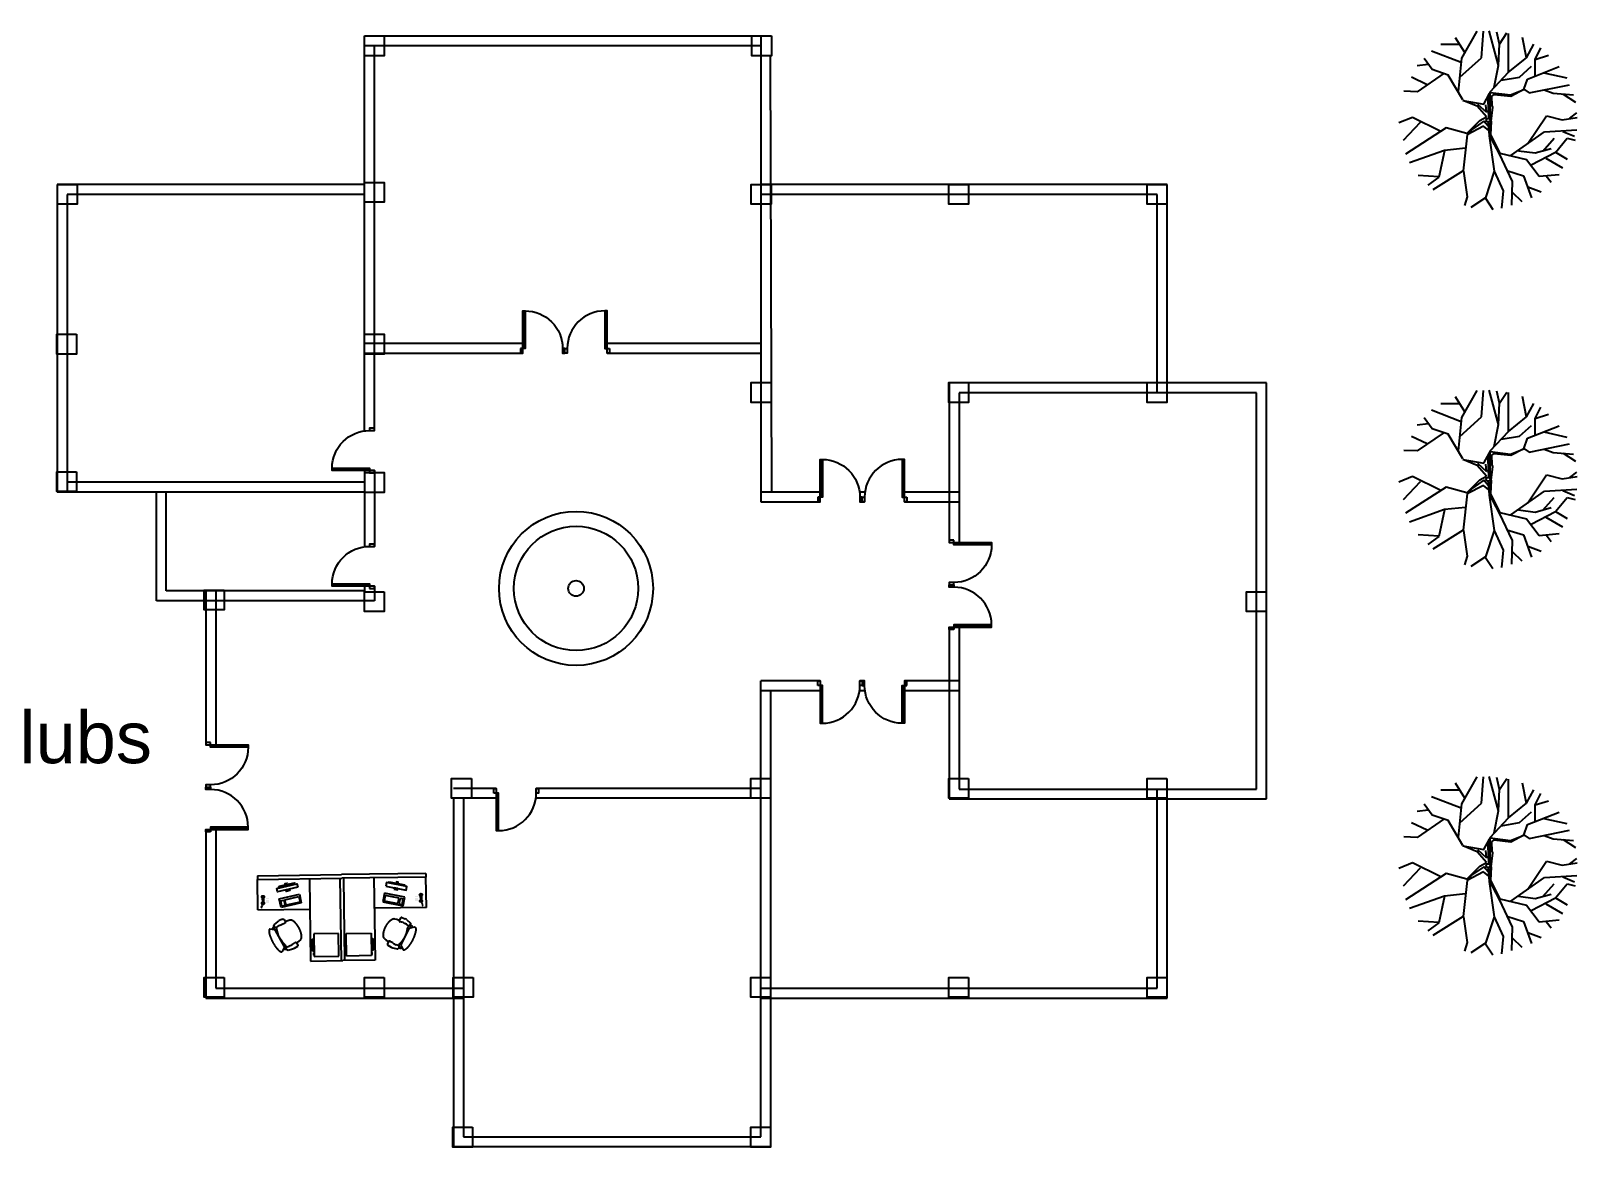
# Model space of a CAD drawing. Header units: millimetres. Extents: x -17017 to 2697, y 1903 to 18260.
# Drawn here: x -16997.77 to -16991.53, y 18231.57 to 18236.07 of the extents above; entities that cross this region are included whole.
import ezdxf

# ---------------------------------------------------------------- set-up
doc = ezdxf.new("R2010")
doc.units = ezdxf.units.MM
doc.linetypes.add('0', pattern=[0])
doc.linetypes.add('DASHED2', pattern=[0.375, 0.25, -0.125])
for name, color, linetype in [('1', 7, 'Continuous'), ('A-Door', 150, 'Continuous'), ('A-Glaz', 92, 'Continuous'), ('BONGDO', 8, 'Continuous'), ('CAY', 94, 'Continuous'), ('NT', 1, 'Continuous')]:
    doc.layers.add(name, color=color, linetype=linetype)
doc.styles.get("Standard").update_dxf_attribs({"font": 'arial.ttf'})

# ---------------------------------------------------------------- blocks, each defined once
blk = doc.blocks.new('AP00XXXX$0$A$C53421247')
at = {"color": 0}
for p, q in [((7, 368), (36, 460)), ((90, 476), (63, 478)), ((73, 477), (80, 503)), ((80, 503), (99, 534)), ((82, 595), (83, 598)), ((82, 593), (82, 595)), ((140, 501), (82, 587)), ((83, 598), (85, 600)), ((85, 600), (87, 604)), ((87, 604), (90, 607)), ((90, 607), (92, 609)), ((92, 609), (95, 612)), ((95, 493), (93, 475)), ((95, 612), (99, 614)), ((113, 514), (95, 493)), ((99, 614), (103, 617)), ((99, 534), (115, 538)), ((113, 453), (100, 394)), ((103, 617), (106, 619)), ((106, 619), (111, 621)), ((111, 621), (115, 624)), ((120, 459), (111, 457)), ((127, 514), (113, 514)), ((115, 624), (120, 626)), ((120, 626), (126, 628)), ((123, 459), (120, 459)), ((145, 454), (123, 459)), ((126, 628), (132, 630)), ((134, 510), (127, 514)), ((132, 630), (137, 632)), ((137, 632), (144, 634)), ((151, 491), (140, 501)), ((144, 634), (149, 636)), ((160, 452), (145, 454)), ((149, 636), (157, 638)), ((165, 488), (151, 491)), ((157, 638), (163, 639)), ((168, 452), (160, 452)), ((163, 639), (170, 641)), ((166, 452), (165, 488)), ((550, 463), (165, 488)), ((184, 457), (168, 452)), ((170, 641), (178, 643)), ((178, 643), (186, 644)), ((255, 473), (184, 457)), ((186, 644), (194, 646)), ((195, 486), (192, 459)), ((194, 646), (202, 647)), ((202, 647), (210, 648)), ((210, 648), (219, 649)), ((219, 649), (227, 650)), ((227, 650), (236, 651)), ((236, 651), (245, 652)), ((245, 652), (254, 652)), ((254, 652), (263, 653)), ((264, 474), (255, 473)), ((263, 653), (273, 653)), ((327, 478), (264, 474)), ((273, 653), (282, 654)), ((282, 654), (292, 654)), ((292, 654), (302, 654)), ((302, 654), (311, 654)), ((311, 654), (321, 654)), ((321, 654), (331, 654)), ((373, 474), (327, 478)), ((331, 654), (341, 654)), ((341, 654), (351, 653)), ((351, 653), (361, 653)), ((361, 653), (371, 652)), ((371, 652), (381, 652)), ((434, 465), (373, 474)), ((381, 652), (390, 651)), ((390, 651), (401, 650)), ((401, 650), (410, 649)), ((410, 649), (420, 648)), ((420, 648), (430, 646)), ((430, 646), (439, 646)), ((461, 459), (434, 465)), ((439, 646), (449, 644)), ((449, 644), (458, 642)), ((458, 642), (468, 641)), ((496, 446), (461, 459)), ((468, 641), (477, 639)), ((477, 639), (486, 637)), ((486, 637), (495, 636)), ((495, 636), (504, 634)), ((529, 434), (496, 446)), ((504, 634), (513, 632)), ((513, 632), (520, 630)), ((520, 465), (518, 438)), ((520, 630), (529, 627)), ((529, 627), (537, 625)), ((545, 430), (529, 434)), ((537, 625), (545, 623)), ((545, 623), (552, 620)), ((545, 430), (550, 463)), ((564, 429), (545, 430)), ((550, 463), (564, 465)), ((552, 620), (559, 618)), ((559, 618), (566, 616)), ((564, 465), (576, 474)), ((588, 432), (564, 429)), ((566, 616), (573, 614)), ((573, 614), (580, 611)), ((576, 474), (643, 549)), ((580, 611), (586, 608)), ((585, 483), (591, 485)), ((586, 608), (592, 605)), ((591, 432), (588, 432)), ((591, 485), (604, 482)), ((597, 428), (591, 432)), ((592, 605), (597, 603)), ((595, 413), (600, 364)), ((597, 603), (603, 600)), ((603, 600), (608, 597)), ((604, 482), (620, 461)), ((618, 502), (606, 508)), ((608, 597), (613, 595)), ((613, 595), (617, 591)), ((617, 591), (621, 588)), ((633, 471), (618, 502)), ((620, 461), (621, 444)), ((621, 588), (625, 586)), ((650, 442), (623, 444)), ((625, 586), (629, 582)), ((629, 582), (632, 580)), ((632, 580), (635, 576)), ((636, 460), (633, 471)), ((635, 576), (637, 574)), ((638, 443), (636, 460)), ((637, 574), (639, 571)), ((639, 571), (641, 568)), ((641, 568), (642, 565)), ((642, 565), (643, 562)), ((643, 562), (644, 559)), ((644, 559), (645, 556)), ((645, 556), (645, 553)), ((690, 327), (673, 421)), ((2, 245), (0, 325)), ((26, 220), (76, 217)), ((83, 159), (80, 217)), ((90, 114), (83, 159)), ((90, 111), (90, 114)), ((90, 110), (90, 111)), ((91, 107), (90, 110)), ((92, 105), (91, 107)), ((92, 102), (92, 105)), ((93, 100), (92, 102)), ((94, 98), (93, 100)), ((95, 96), (94, 98)), ((96, 93), (95, 96)), ((97, 91), (96, 93)), ((97, 312), (98, 282)), ((99, 89), (97, 91)), ((98, 280), (103, 245)), ((100, 87), (99, 89)), ((101, 84), (100, 87)), ((103, 82), (101, 84)), ((105, 80), (103, 82)), ((107, 78), (105, 80)), ((109, 76), (107, 78)), ((111, 73), (109, 76)), ((113, 72), (111, 73)), ((116, 69), (113, 72)), ((118, 67), (116, 69)), ((120, 65), (118, 67)), ((123, 63), (120, 65)), ((125, 60), (123, 63)), ((128, 59), (125, 60)), ((132, 57), (128, 59)), ((135, 54), (132, 57)), ((138, 53), (135, 54)), ((141, 51), (138, 53)), ((144, 49), (141, 51)), ((148, 47), (144, 49)), ((151, 45), (148, 47)), ((155, 44), (151, 45)), ((158, 42), (155, 44)), ((162, 40), (158, 42)), ((165, 38), (162, 40)), ((169, 36), (165, 38)), ((173, 34), (169, 36)), ((178, 33), (173, 34)), ((182, 31), (178, 33)), ((186, 30), (182, 31)), ((190, 28), (186, 30)), ((194, 27), (190, 28)), ((199, 25), (194, 27)), ((204, 24), (199, 25)), ((207, 22), (204, 24)), ((212, 21), (207, 22)), ((217, 19), (212, 21)), ((221, 18), (217, 19)), ((226, 17), (221, 18)), ((231, 16), (226, 17)), ((236, 15), (231, 16)), ((241, 14), (236, 15)), ((246, 13), (241, 14)), ((250, 11), (246, 13)), ((256, 10), (250, 11)), ((261, 9), (256, 10)), ((266, 8), (261, 9)), ((271, 8), (266, 8)), ((276, 7), (271, 8)), ((281, 6), (276, 7)), ((287, 5), (281, 6)), ((291, 4), (287, 5)), ((297, 4), (291, 4)), ((302, 4), (297, 4)), ((307, 2), (302, 4)), ((313, 2), (307, 2)), ((318, 2), (313, 2)), ((323, 1), (318, 2)), ((328, 1), (323, 1)), ((334, 1), (328, 1)), ((339, 1), (334, 1)), ((344, 0), (339, 1)), ((350, 1), (344, 0)), ((356, 0), (350, 1)), ((360, 0), (356, 0)), ((366, 0), (360, 0)), ((371, 0), (366, 0)), ((376, 1), (371, 0)), ((382, 0), (376, 1)), ((387, 1), (382, 0)), ((392, 1), (387, 1)), ((397, 1), (392, 1)), ((402, 1), (397, 1)), ((407, 2), (402, 1)), ((412, 2), (407, 2)), ((417, 3), (412, 2)), ((423, 3), (417, 3)), ((427, 4), (423, 3)), ((432, 4), (427, 4)), ((437, 6), (432, 4)), ((442, 6), (437, 6)), ((447, 7), (442, 6)), ((451, 8), (447, 7)), ((455, 9), (451, 8)), ((460, 9), (455, 9)), ((465, 10), (460, 9)), ((469, 12), (465, 10)), ((474, 12), (469, 12)), ((478, 13), (474, 12)), ((482, 15), (478, 13)), ((486, 16), (482, 15)), ((490, 17), (486, 16)), ((494, 18), (490, 17)), ((498, 19), (494, 18)), ((502, 21), (498, 19)), ((506, 22), (502, 21)), ((510, 23), (506, 22)), ((514, 25), (510, 23)), ((517, 27), (514, 25)), ((520, 28), (517, 27)), ((524, 30), (520, 28)), ((528, 31), (524, 30)), ((530, 33), (528, 31)), ((533, 35), (530, 33)), ((537, 36), (533, 35)), ((539, 38), (537, 36)), ((542, 40), (539, 38)), ((545, 42), (542, 40)), ((547, 43), (545, 42)), ((550, 46), (547, 43)), ((552, 47), (550, 46)), ((555, 49), (552, 47)), ((557, 51), (555, 49)), ((559, 53), (557, 51)), ((561, 55), (559, 53)), ((563, 57), (561, 55)), ((565, 59), (563, 57)), ((567, 61), (565, 59)), ((568, 63), (567, 61)), ((569, 65), (568, 63)), ((571, 67), (569, 65)), ((572, 70), (571, 67)), ((573, 71), (572, 70)), ((574, 74), (573, 71)), ((575, 76), (574, 74)), ((576, 78), (575, 76)), ((577, 81), (576, 78)), ((577, 82), (590, 128)), ((577, 82), (577, 81)), ((588, 250), (580, 218)), ((593, 282), (588, 252)), ((590, 128), (600, 187)), ((602, 186), (655, 183)), ((682, 205), (691, 283))]:
    blk.add_line(p, q, dxfattribs=at)
for centre, radius, start, end in [((153, 324), 152, 163.1174, 179.4456), ((60, 452), 25.4, 85.1777, 163.418), ((88, 591), 6.35, 164.3929, 214.029), ((87, 451), 25.4, 6.3757, 85.1777), ((446, 342), 350, 171.2066, 184.7536), ((251, 353), 350, 348.2663, 1.8132), ((620, 418), 25.4, 85.208, 169.2349), ((620, 418), 25.4, 169.2349, 190.8913), ((638, 553), 6.35, 318.2555, 357.1149), ((648, 417), 25.4, 9.9024, 85.208), ((28, 245), 25.4, 180.1777, 266.5099), ((78, 242), 25.4, 266.5099, 4.8356), ((124, 283), 25.4, 182.6801, 187.8199), ((604, 212), 25.4, 165.2, 266.5099), ((563, 256), 25.4, 345.2, 350.3398), ((657, 209), 25.4, 266.5099, 353.5743), ((539, 300), 152, 353.5743, 9.9024)]:
    blk.add_arc(centre, radius, start, end, dxfattribs=at)
blk = doc.blocks.new('A$C6978789A')
at = {"color": 0}
for p, q in [((-0.652, 0.072), (-0.652, 1.736)), ((-0.652, 1.736), (0, 1.736)), ((-0.606, 1.598), (-0.606, 1.6)), ((-0.606, 1.6), (-0.603, 1.6)), ((-0.603, 1.598), (-0.606, 1.598)), ((-0.605, 1.6), (-0.603, 1.6)), ((-0.605, 1.6), (-0.605, 1.6)), ((-0.605, 1.598), (-0.603, 1.598)), ((-0.605, 1.598), (-0.605, 1.598)), ((-0.604, 1.598), (-0.604, 1.6)), ((-0.603, 1.6), (-0.59, 1.6)), ((-0.603, 1.6), (-0.59, 1.6)), ((-0.603, 1.598), (-0.59, 1.598)), ((-0.59, 1.598), (-0.603, 1.598)), ((-0.599, 1.598), (-0.599, 1.6)), ((-0.598, 1.6), (-0.598, 1.6)), ((-0.598, 1.598), (-0.598, 1.598)), ((-0.59, 1.6), (-0.588, 1.6)), ((-0.59, 1.6), (-0.587, 1.6)), ((-0.59, 1.598), (-0.588, 1.598)), ((-0.587, 1.598), (-0.59, 1.598)), ((-0.588, 1.6), (-0.588, 1.6)), ((-0.588, 1.598), (-0.588, 1.598)), ((-0.587, 1.598), (-0.587, 1.6)), ((-0.587, 1.6), (-0.586, 1.6)), ((-0.586, 1.598), (-0.587, 1.598)), ((-0.586, 1.6), (-0.582, 1.6)), ((-0.582, 1.598), (-0.586, 1.598)), ((-0.581, 1.609), (-0.58, 1.611)), ((-0.581, 1.589), (-0.581, 1.609)), ((-0.581, 1.608), (-0.581, 1.608)), ((-0.581, 1.59), (-0.581, 1.608)), ((-0.581, 1.59), (-0.581, 1.59)), ((-0.581, 1.589), (-0.58, 1.587)), ((-0.579, 1.611), (-0.58, 1.611)), ((-0.58, 1.587), (-0.58, 1.611)), ((-0.579, 1.587), (-0.58, 1.587)), ((-0.579, 1.587), (-0.579, 1.611)), ((-0.036, 0.072), (-0.036, 1.736)), ((0.652, 1.736), (0, 1.736)), ((0.036, 0.072), (0.036, 1.736)), ((0.579, 1.611), (0.58, 1.611)), ((0.579, 1.587), (0.579, 1.611)), ((0.579, 1.587), (0.58, 1.587)), ((0.581, 1.609), (0.58, 1.611)), ((0.58, 1.587), (0.58, 1.611)), ((0.581, 1.589), (0.58, 1.587)), ((0.581, 1.589), (0.581, 1.609)), ((0.581, 1.608), (0.581, 1.608)), ((0.581, 1.59), (0.581, 1.608)), ((0.581, 1.59), (0.581, 1.59)), ((0.586, 1.6), (0.582, 1.6)), ((0.582, 1.598), (0.586, 1.598)), ((0.587, 1.6), (0.586, 1.6)), ((0.586, 1.598), (0.587, 1.598)), ((0.59, 1.6), (0.587, 1.6)), ((0.587, 1.598), (0.587, 1.6)), ((0.587, 1.598), (0.59, 1.598)), ((0.59, 1.6), (0.588, 1.6)), ((0.588, 1.6), (0.588, 1.6)), ((0.59, 1.598), (0.588, 1.598)), ((0.588, 1.598), (0.588, 1.598)), ((0.603, 1.6), (0.59, 1.6)), ((0.603, 1.6), (0.59, 1.6)), ((0.603, 1.598), (0.59, 1.598)), ((0.59, 1.598), (0.603, 1.598)), ((0.598, 1.6), (0.598, 1.6)), ((0.598, 1.598), (0.598, 1.598)), ((0.599, 1.598), (0.599, 1.6)), ((0.605, 1.6), (0.603, 1.6)), ((0.606, 1.6), (0.603, 1.6)), ((0.605, 1.598), (0.603, 1.598)), ((0.603, 1.598), (0.606, 1.598)), ((0.604, 1.598), (0.604, 1.6)), ((0.605, 1.6), (0.605, 1.6)), ((0.605, 1.598), (0.605, 1.598)), ((0.606, 1.598), (0.606, 1.6)), ((0.652, 0.072), (0.652, 1.736)), ((-0.615, 1.311), (-0.615, 1.52)), ((-0.605, 1.311), (-0.605, 1.52)), ((-0.6, 1.536), (-0.579, 1.536)), ((-0.6, 1.525), (-0.579, 1.525)), ((-0.579, 1.305), (-0.6, 1.305)), ((-0.579, 1.295), (-0.6, 1.295)), ((-0.579, 1.536), (-0.579, 1.536)), ((-0.579, 1.525), (-0.579, 1.525)), ((-0.579, 1.305), (-0.579, 1.305)), ((-0.579, 1.295), (-0.579, 1.295)), ((0.6, 1.536), (0.579, 1.536)), ((0.579, 1.536), (0.579, 1.536)), ((0.6, 1.525), (0.579, 1.525)), ((0.579, 1.525), (0.579, 1.525)), ((0.579, 1.305), (0.6, 1.305)), ((0.579, 1.305), (0.579, 1.305)), ((0.579, 1.295), (0.6, 1.295)), ((0.579, 1.295), (0.579, 1.295)), ((0.605, 1.311), (0.605, 1.52)), ((0.615, 1.311), (0.615, 1.52)), ((-1.7, 0.688), (-1.7, 0.072)), ((-1.7, 0.688), (-0.652, 0.688)), ((-1.622, 0.64), (-1.637, 0.645)), ((-1.617, 0.63), (-1.632, 0.635)), ((-1.612, 0.62), (-1.627, 0.625)), ((-1.23, 0.645), (-1.267, 0.473)), ((-0.822, 0.558), (-1.23, 0.645)), ((1.7, 0.688), (0.652, 0.688)), ((0.822, 0.558), (1.23, 0.645)), ((1.23, 0.645), (1.267, 0.473)), ((1.612, 0.62), (1.627, 0.625)), ((1.617, 0.63), (1.632, 0.635)), ((1.622, 0.64), (1.637, 0.645)), ((1.7, 0.688), (1.7, 0.072)), ((-1.607, 0.61), (-1.622, 0.615)), ((-1.603, 0.577), (-1.612, 0.606)), ((-1.607, 0.429), (-1.607, 0.553)), ((-1.582, 0.429), (-1.582, 0.553)), ((-1.522, 0.541), (-1.522, 0.541)), ((-1.522, 0.517), (-1.522, 0.517)), ((-1.522, 0.494), (-1.522, 0.494)), ((-1.522, 0.471), (-1.522, 0.471)), ((-1.499, 0.541), (-1.499, 0.541)), ((-1.499, 0.517), (-1.499, 0.517)), ((-1.499, 0.494), (-1.499, 0.494)), ((-1.499, 0.471), (-1.499, 0.471)), ((-1.476, 0.541), (-1.476, 0.541)), ((-1.476, 0.517), (-1.476, 0.517)), ((-1.476, 0.494), (-1.476, 0.494)), ((-1.476, 0.471), (-1.476, 0.471)), ((-1.267, 0.473), (-0.859, 0.386)), ((-1.214, 0.619), (-1.237, 0.512)), ((-1.237, 0.512), (-1.172, 0.498)), ((-1.149, 0.605), (-1.214, 0.619)), ((-1.172, 0.498), (-1.149, 0.605)), ((-1.128, 0.601), (-1.151, 0.493)), ((-1.151, 0.493), (-0.871, 0.433)), ((-0.848, 0.541), (-1.128, 0.601)), ((-0.871, 0.433), (-0.848, 0.541)), ((-0.859, 0.386), (-0.822, 0.558)), ((0.859, 0.386), (0.822, 0.558)), ((0.848, 0.541), (1.128, 0.601)), ((0.871, 0.433), (0.848, 0.541)), ((1.267, 0.473), (0.859, 0.386)), ((1.151, 0.493), (0.871, 0.433)), ((1.128, 0.601), (1.151, 0.493)), ((1.149, 0.605), (1.214, 0.619)), ((1.172, 0.498), (1.149, 0.605)), ((1.237, 0.512), (1.172, 0.498)), ((1.214, 0.619), (1.237, 0.512)), ((1.476, 0.541), (1.476, 0.541)), ((1.476, 0.517), (1.476, 0.517)), ((1.476, 0.494), (1.476, 0.494)), ((1.476, 0.471), (1.476, 0.471)), ((1.499, 0.541), (1.499, 0.541)), ((1.499, 0.517), (1.499, 0.517)), ((1.499, 0.494), (1.499, 0.494)), ((1.499, 0.471), (1.499, 0.471)), ((1.522, 0.541), (1.522, 0.541)), ((1.522, 0.517), (1.522, 0.517)), ((1.522, 0.494), (1.522, 0.494)), ((1.522, 0.471), (1.522, 0.471)), ((1.582, 0.429), (1.582, 0.553)), ((1.603, 0.577), (1.612, 0.606)), ((1.607, 0.61), (1.622, 0.615)), ((1.607, 0.429), (1.607, 0.553)), ((-1.7, 0.072), (0, 0.072)), ((-1.7, 0), (-1.7, 0.072)), ((-1.7, 0), (0, 0)), ((-1.279, 0.254), (-1.281, 0.241)), ((-1.269, 0.223), (-1.281, 0.241)), ((-0.96, 0.157), (-1.269, 0.223)), ((-0.941, 0.168), (-0.96, 0.157)), ((-0.939, 0.181), (-0.941, 0.168)), ((1.7, 0.072), (0, 0.072)), ((1.7, 0.072), (0, 0.072)), ((1.7, 0), (0, 0)), ((1.7, 0), (0, 0)), ((1.7, 0), (0, 0)), ((0.939, 0.181), (0.941, 0.168)), ((0.941, 0.168), (0.96, 0.157)), ((0.96, 0.157), (1.269, 0.223)), ((1.269, 0.223), (1.281, 0.241)), ((1.279, 0.254), (1.281, 0.241)), ((1.7, 0), (1.7, 0.072)), ((-1.7, 0), (0, 0))]:
    blk.add_line(p, q, dxfattribs=at)
at = {"color": 0, "linetype": 'DASHED2'}
for points in [[(-0.078, 1.187), (-0.579, 1.187), (-0.579, 1.644), (-0.078, 1.644)], [(0.078, 1.187), (0.579, 1.187), (0.579, 1.644), (0.078, 1.644)]]:
    blk.add_lwpolyline(points, close=True, dxfattribs=at)
at = {"color": 0}
for points in [[(-0.889, 0.244), (-1.298, 0.331), (-1.313, 0.261), (-0.904, 0.174)], [(-1.05, 0.308), (-1.125, 0.324), (-1.131, 0.296), (-1.056, 0.28)], [(0.889, 0.244), (1.298, 0.331), (1.313, 0.261), (0.904, 0.174)], [(1.05, 0.308), (1.125, 0.324), (1.131, 0.296), (1.056, 0.28)], [(-1.096, 0.186), (-1.133, 0.194), (-1.14, 0.166), (-1.102, 0.158)], [(1.096, 0.186), (1.133, 0.194), (1.14, 0.166), (1.102, 0.158)]]:
    blk.add_lwpolyline(points, close=True, dxfattribs=at)
for centre, radius, start, end in [((-0.54, 1.599), 0.0421, 167.3196, 178.3508), ((-0.54, 1.599), 0.0418, 178.3384, 181.6616), ((-0.54, 1.599), 0.0421, 181.6492, 192.6804), ((0.54, 1.599), 0.0421, 1.6492, 12.6804), ((0.54, 1.599), 0.0421, 347.3196, 358.3508), ((0.54, 1.599), 0.0418, 358.3384, 1.6616), ((-0.6, 1.52), 0.0154, 90, 180), ((-0.6, 1.311), 0.0154, 180, 270), ((-0.6, 1.52), 0.00514, 90, 180), ((-0.6, 1.311), 0.00514, 180, 270), ((0.6, 1.52), 0.0154, 0, 90), ((0.6, 1.52), 0.00514, 0, 90), ((0.6, 1.311), 0.0154, 270, 0), ((0.6, 1.311), 0.00514, 270, 0), ((-1.594, 0.553), 0.026, 298.4915, 241.5085), ((-1.594, 0.429), 0.026, 118.4915, 61.5085), ((1.594, 0.553), 0.026, 298.4915, 241.5085), ((1.594, 0.429), 0.026, 118.4915, 61.5085)]:
    blk.add_arc(centre, radius, start, end, dxfattribs=at)
for p, xscale, yscale, zscale, rotation in [((-0.998, 0.787), 0.0009244712991348852, 0.0009244712991348852, 0.0009244712991348852, 65.90822537216009), ((0.998, 0.787), -0.0009244712992276988, 0.0009244712990721382, 0.0009244712990936547, 294.0917746407043)]:
    blk.add_blockref('AP00XXXX$0$A$C53421247', p, dxfattribs=dict(at, xscale=xscale, yscale=yscale, zscale=zscale, rotation=rotation))
blk = doc.blocks.new('A$C087A3AA9')
at = {"layer": 'A-Door'}
for points in [[(853, 95), (853, 853), (805, 853), (805, 95)], [(47, 95), (47, 0), (0, 0), (0, 95)], [(900, 95), (900, 0), (853, 0), (853, 95)]]:
    blk.add_lwpolyline(points, close=True, dxfattribs=at)
at = {"layer": 'A-Glaz'}
blk.add_line((829, 853), (829, 95), dxfattribs=at)
at = {"layer": 'NT'}
blk.add_arc((805, 95), 758, 90, 180, dxfattribs=at)
blk = doc.blocks.new('A$C11321BC5')
at = {"layer": 'CAY', "linetype": 'Continuous'}
for p, q in [((250.4, 525.3), (217.1, 687.8)), ((251.6, 622.1), (258.5, 704.2)), ((255, 663.2), (287.2, 712.4)), ((352.7, 689.4), (330.8, 717.3)), ((358.4, 658.3), (349.2, 719)), ((407.8, 587.7), (399.8, 717.3)), ((405.5, 661.5), (425, 709.1)), ((433.1, 679.6), (441.1, 710.8)), ((194.1, 518.7), (143.6, 646.8)), ((168.9, 584.4), (189.5, 677.9)), ((342.3, 595.9), (358.4, 658.3)), ((490.5, 632), (433.1, 679.6)), ((484.8, 581.1), (433.1, 627.1)), ((489.4, 632), (518.1, 679.6)), ((541, 533.5), (489.4, 632)), ((513.5, 592.6), (552.5, 659.9)), ((587, 566.3), (579, 646.8)), ((114.9, 549.9), (68.9, 572.9)), ((114.9, 549.9), (97.6, 604.1)), ((237.8, 586), (251.6, 622.1)), ((454.9, 520.4), (342.3, 595.9)), ((503.1, 451.4), (407.8, 587.7)), ((492.8, 549.9), (474.4, 613.9)), ((519.2, 515.4), (587, 566.3)), ((584.7, 594.2), (611.1, 613.9)), ((629.5, 520.4), (650.2, 574.5)), ((109.1, 515.4), (26.4, 499)), ((108, 515.4), (54, 545)), ((166.6, 441.6), (108, 515.4)), ((181.5, 549.9), (114.9, 549.9)), ((186.1, 485.9), (142.4, 535.1)), ((236.6, 503.9), (194.1, 518.7)), ((235.5, 503.9), (250.4, 525.3)), ((263.1, 451.4), (235.5, 503.9)), ((258.5, 449.8), (236.6, 503.9)), ((483.6, 482.6), (492.8, 549.9)), ((494, 407.1), (519.2, 515.4)), ((564, 435), (584.7, 502.3)), ((584.7, 502.3), (674.3, 535.1)), ((166.6, 441.6), (10.3, 441.6)), ((245.8, 367.7), (166.6, 441.6)), ((198.7, 412), (186.1, 485.9)), ((248.1, 367.7), (258.5, 449.8)), ((256.2, 384.1), (263.1, 451.4)), ((496.2, 403.8), (607.7, 456.3)), ((607.7, 456.3), (703, 454.7)), ((651.3, 456.3), (689.2, 495.7)), ((139, 402.2), (0, 364.4)), ((52.8, 405.5), (4.6, 395.6)), ((52.8, 405.5), (8, 435)), ((139, 402.2), (52.8, 405.5)), ((227.4, 384.1), (139, 402.2)), ((263.1, 374.3), (256.2, 384.1)), ((301, 375.9), (263.1, 374.3)), ((307.9, 379.2), (301, 375.9)), ((364.1, 372.6), (307.9, 379.2)), ((419.3, 369.3), (494, 407.1)), ((420.4, 364.4), (496.2, 403.8)), ((423.9, 364.4), (566.3, 384.1)), ((566.3, 384.1), (645.6, 420.2)), ((566.3, 384.1), (673.2, 349.6)), ((645.6, 420.2), (715.7, 413.7)), ((675.4, 349.6), (720.3, 379.2)), ((108, 333.2), (1.1, 341.4)), ((110.3, 254.4), (1.1, 315.2)), ((187.2, 246.2), (108, 333.2)), ((278, 359.5), (245.8, 367.7)), ((312.5, 367.7), (248.1, 367.7)), ((295.2, 343.1), (252.7, 366.1)), ((353.8, 362.8), (278, 359.5)), ((280.3, 257.7), (295.2, 343.1)), ((304.4, 315.2), (280.3, 257.7)), ((295.2, 316.8), (328.5, 352.9)), ((328.5, 352.9), (298.7, 351.3)), ((346.9, 352.9), (304.4, 315.2)), ((363, 369.3), (312.5, 367.7)), ((361.8, 326.7), (346.9, 352.9)), ((415.8, 272.5), (361.8, 326.7)), ((363, 369.3), (420.4, 364.4)), ((364.1, 372.6), (419.3, 369.3)), ((384.8, 359.5), (364.1, 343.1)), ((364.1, 343.1), (396.3, 297.1)), ((366.4, 359.5), (423.9, 364.4)), ((402.1, 362.8), (384.8, 341.4)), ((384.8, 341.4), (419.3, 275.8)), ((673.2, 349.6), (712.2, 290.5)), ((87.3, 265.9), (27.6, 228.2)), ((127.5, 251.2), (81.6, 131.3)), ((244.7, 239.7), (110.3, 254.4)), ((278, 257.7), (178.1, 198.6)), ((414.7, 274.1), (391.7, 190.4)), ((396.3, 297.1), (418.1, 274.1)), ((419.3, 275.8), (565.2, 259.4)), ((473.3, 269.2), (482.5, 183.9)), ((565.2, 259.4), (642.1, 136.2)), ((566.3, 261), (669.7, 275.8)), ((669.7, 275.8), (705.3, 264.3)), ((55.1, 244.6), (55.1, 169.1)), ((178.1, 198.6), (156.2, 134.6)), ((391.7, 190.4), (497.4, 26.3)), ((156.2, 134.6), (111.4, 101.8)), ((171.2, 182.2), (245.8, 73.9)), ((405.5, 169.1), (349.2, 54.2)), ((482.5, 183.9), (533, 42.7)), ((483.6, 183.9), (590.4, 160.9)), ((589.3, 160.9), (583.6, 77.2)), ((590.4, 160.9), (622.6, 116.5)), ((135.5, 118.2), (141.3, 73.9)), ((217.1, 113.3), (187.2, 50.9)), ((245.8, 73.9), (243.5, 19.7)), ((369.9, 85.4), (442.3, 16.4)), ((349.2, 54.2), (371, 0))]:
    blk.add_line(p, q, dxfattribs=at)
blk.add_circle((360.1, 360), 7.5, dxfattribs=at)

msp = doc.modelspace()

# ---------------------------------------------------------------- linework, layer by layer
at = {"layer": '1'}
for p, q in [((-16996.4211, 18234.4568), (-16996.4211, 18236.0516)), ((-16994.8211, 18236.0509), (-16996.4211, 18236.0509)), ((-16994.8211, 18236.0509), (-16994.8211, 18234.1709)), ((-16994.8211, 18236.0109), (-16996.4211, 18236.0109)), ((-16996.3811, 18234.4583), (-16996.3811, 18236.0109)), ((-16994.7765, 18234.2109), (-16994.7821, 18235.9716)), ((-16997.6611, 18235.4516), (-16997.6611, 18234.2109)), ((-16996.4211, 18235.4509), (-16997.6611, 18235.4509)), ((-16993.1811, 18235.4509), (-16994.8211, 18235.4509)), ((-16993.1811, 18234.6109), (-16993.1811, 18235.4509)), ((-16996.4211, 18235.4109), (-16997.6211, 18235.4109)), ((-16997.6211, 18235.4109), (-16997.6211, 18234.2109)), ((-16993.2211, 18235.4109), (-16994.8211, 18235.4109)), ((-16993.2211, 18234.6109), (-16993.2211, 18235.4109)), ((-16996.4211, 18234.8109), (-16995.7726, 18234.8109)), ((-16995.4505, 18234.8109), (-16994.8211, 18234.8109)), ((-16996.4211, 18234.7709), (-16995.7821, 18234.7709)), ((-16995.441, 18234.7709), (-16994.8211, 18234.7709)), ((-16992.7803, 18234.6509), (-16994.0603, 18234.6509)), ((-16994.0603, 18234.6509), (-16994.0603, 18234.0061)), ((-16992.8203, 18234.6109), (-16994.0203, 18234.6109)), ((-16994.0203, 18234.6109), (-16994.0203, 18233.9966)), ((-16992.8203, 18233.0109), (-16992.8203, 18234.6109)), ((-16992.7803, 18232.9709), (-16992.7803, 18234.6509)), ((-16996.4211, 18234.3067), (-16996.4211, 18233.9891)), ((-16996.3811, 18234.2972), (-16996.3811, 18233.9906)), ((-16997.6211, 18234.2509), (-16996.4211, 18234.2509)), ((-16997.6611, 18234.2109), (-16996.4211, 18234.2109)), ((-16997.2611, 18233.7709), (-16997.2611, 18234.2109)), ((-16997.2211, 18233.8109), (-16997.2211, 18234.2109)), ((-16994.8211, 18234.2109), (-16994.5725, 18234.2109)), ((-16994.8211, 18234.1709), (-16994.582, 18234.1709)), ((-16994.4224, 18234.2109), (-16994.4006, 18234.2109)), ((-16994.421, 18234.1709), (-16994.402, 18234.1709)), ((-16994.2504, 18234.2109), (-16994.0203, 18234.2109)), ((-16994.241, 18234.1709), (-16994.0203, 18234.1709)), ((-16996.4211, 18233.8109), (-16997.2211, 18233.8109)), ((-16997.0611, 18233.8109), (-16997.0611, 18233.1892)), ((-16997.0211, 18233.8109), (-16997.0211, 18233.1797)), ((-16996.4211, 18233.839), (-16996.4211, 18233.8109)), ((-16996.3811, 18233.8295), (-16996.3811, 18233.7709)), ((-16994.0603, 18233.845), (-16994.0603, 18233.8261)), ((-16996.3811, 18233.7709), (-16997.2611, 18233.7709)), ((-16994.0203, 18233.6745), (-16994.0203, 18233.0109)), ((-16994.0603, 18233.665), (-16994.0603, 18232.9709)), ((-16994.582, 18233.4474), (-16994.8211, 18233.4474)), ((-16994.8211, 18231.6074), (-16994.8211, 18233.4474)), ((-16994.402, 18233.4474), (-16994.421, 18233.4474)), ((-16994.0203, 18233.4474), (-16994.241, 18233.4474)), ((-16994.5725, 18233.4074), (-16994.8211, 18233.4074)), ((-16994.7811, 18231.5674), (-16994.7811, 18233.4074)), ((-16994.4006, 18233.4074), (-16994.4224, 18233.4074)), ((-16994.0203, 18233.4074), (-16994.2504, 18233.4074)), ((-16997.0611, 18233.0281), (-16997.0611, 18233.0092)), ((-16995.8888, 18233.0138), (-16996.0611, 18233.0138)), ((-16994.8211, 18233.0138), (-16995.7278, 18233.0138)), ((-16994.0203, 18233.0109), (-16992.8203, 18233.0109)), ((-16993.2211, 18232.2074), (-16993.2211, 18233.0124)), ((-16993.1811, 18232.1674), (-16993.1811, 18233.0124)), ((-16996.0611, 18232.9739), (-16996.0611, 18231.5674)), ((-16995.8793, 18232.9738), (-16996.0211, 18232.9738)), ((-16996.0211, 18232.9738), (-16996.0211, 18231.6074)), ((-16994.8211, 18232.9738), (-16995.7292, 18232.9738)), ((-16994.0603, 18232.9709), (-16992.7803, 18232.9709)), ((-16997.0611, 18232.8481), (-16997.0611, 18232.1674)), ((-16997.0211, 18232.8576), (-16997.0211, 18232.2074)), ((-16997.0211, 18232.2074), (-16996.0211, 18232.2074)), ((-16994.8211, 18232.2074), (-16993.2211, 18232.2074)), ((-16997.0611, 18232.1674), (-16996.0211, 18232.1674)), ((-16994.8211, 18232.1674), (-16993.1811, 18232.1674)), ((-16996.0611, 18231.5674), (-16994.7811, 18231.5674)), ((-16996.0211, 18231.6074), (-16994.8211, 18231.6074))]:
    msp.add_line(p, q, dxfattribs=at)
for points in [[(-16996.4211, 18236.0516), (-16996.3411, 18236.0516), (-16996.3411, 18235.9716), (-16996.4211, 18235.9716)], [(-16997.6611, 18235.4516), (-16997.5811, 18235.4516), (-16997.5811, 18235.3716), (-16997.6611, 18235.3716)], [(-16996.4211, 18235.4599), (-16996.3411, 18235.4599), (-16996.3411, 18235.3799), (-16996.4211, 18235.3799)], [(-16996.4211, 18234.8467), (-16996.3411, 18234.8467), (-16996.3411, 18234.7667), (-16996.4211, 18234.7667)], [(-16996.4211, 18234.2886), (-16996.3411, 18234.2886), (-16996.3411, 18234.2086), (-16996.4211, 18234.2086)]]:
    msp.add_lwpolyline(points, dxfattribs=at)
for points in [[(-16994.7777, 18236.0516), (-16994.7777, 18235.9716), (-16994.8577, 18235.9716), (-16994.8577, 18236.0516)], [(-16994.7795, 18235.4516), (-16994.7795, 18235.3716), (-16994.8595, 18235.3716), (-16994.8595, 18235.4516)], [(-16993.9823, 18235.4516), (-16993.9823, 18235.3716), (-16994.0623, 18235.3716), (-16994.0623, 18235.4516)], [(-16993.1821, 18235.4516), (-16993.1821, 18235.3716), (-16993.2621, 18235.3716), (-16993.2621, 18235.4516)], [(-16997.583, 18234.8467), (-16997.583, 18234.7667), (-16997.663, 18234.7667), (-16997.663, 18234.8467)], [(-16994.7795, 18234.6516), (-16994.7795, 18234.5716), (-16994.8595, 18234.5716), (-16994.8595, 18234.6516)], [(-16993.9823, 18234.6516), (-16993.9823, 18234.5716), (-16994.0623, 18234.5716), (-16994.0623, 18234.6516)], [(-16993.1821, 18234.6516), (-16993.1821, 18234.5716), (-16993.2621, 18234.5716), (-16993.2621, 18234.6516)], [(-16997.583, 18234.2916), (-16997.583, 18234.2116), (-16997.663, 18234.2116), (-16997.663, 18234.2916)], [(-16996.9876, 18233.8139), (-16996.9876, 18233.7339), (-16997.0676, 18233.7339), (-16997.0676, 18233.8139)], [(-16996.3411, 18233.8078), (-16996.3411, 18233.7278), (-16996.4211, 18233.7278), (-16996.4211, 18233.8078)], [(-16992.781, 18233.8078), (-16992.781, 18233.7278), (-16992.861, 18233.7278), (-16992.861, 18233.8078)], [(-16995.9892, 18233.0539), (-16995.9892, 18232.9739), (-16996.0692, 18232.9739), (-16996.0692, 18233.0539)], [(-16994.7816, 18233.0539), (-16994.7816, 18232.9739), (-16994.8616, 18232.9739), (-16994.8616, 18233.0539)], [(-16993.9823, 18233.0539), (-16993.9823, 18232.9739), (-16994.0623, 18232.9739), (-16994.0623, 18233.0539)], [(-16993.1821, 18233.0539), (-16993.1821, 18232.9739), (-16993.2621, 18232.9739), (-16993.2621, 18233.0539)], [(-16996.9876, 18232.2505), (-16996.9876, 18232.1705), (-16997.0676, 18232.1705), (-16997.0676, 18232.2505)], [(-16996.3411, 18232.2505), (-16996.3411, 18232.1705), (-16996.4211, 18232.1705), (-16996.4211, 18232.2505)], [(-16995.9824, 18232.2505), (-16995.9824, 18232.1705), (-16996.0624, 18232.1705), (-16996.0624, 18232.2505)], [(-16994.7816, 18232.2504), (-16994.7816, 18232.1704), (-16994.8616, 18232.1704), (-16994.8616, 18232.2504)], [(-16993.9823, 18232.2504), (-16993.9823, 18232.1704), (-16994.0623, 18232.1704), (-16994.0623, 18232.2504)], [(-16993.1821, 18232.2504), (-16993.1821, 18232.1704), (-16993.2621, 18232.1704), (-16993.2621, 18232.2504)], [(-16995.9843, 18231.6457), (-16995.9843, 18231.5657), (-16996.0643, 18231.5657), (-16996.0643, 18231.6457)], [(-16994.7816, 18231.6457), (-16994.7816, 18231.5657), (-16994.8616, 18231.5657), (-16994.8616, 18231.6457)]]:
    msp.add_lwpolyline(points, close=True, dxfattribs=at)
for radius in [0.3109, 0.2509, 0.0317]:
    msp.add_circle((-16995.5669, 18233.8209), radius, dxfattribs=at)

# ---------------------------------------------------------------- block references
for name, p, xscale, yscale, zscale, rotation in [('A$C11321BC5', (-16992.245, 18236.0715), 0.001, 0.001, 0.001, 270), ('A$C11321BC5', (-16992.245, 18234.6215), 0.001, 0.001, 0.001, 270), ('A$C11321BC5', (-16992.245, 18233.0617), 0.001, 0.001, 0.001, 270), ('A$C6978789A', (-16996.5131, 18232.6656), -0.2, 0.2, 0.2, 180.7980922155317)]:
    msp.add_blockref(name, p, dxfattribs=dict(at, xscale=xscale, yscale=yscale, zscale=zscale, rotation=rotation))
at = {"layer": '1', "color": 0, "yscale": 0.0002, "zscale": 0.0002}
for p, xscale in [((-16995.6116, 18234.7709), -0.0002), ((-16995.6116, 18234.7709), 0.0002), ((-16994.4115, 18234.1709), -0.0002), ((-16994.4115, 18234.1709), 0.0002)]:
    msp.add_blockref('A$C087A3AA9', p, dxfattribs=dict(at, xscale=xscale))
for p, xscale, rotation in [((-16996.3811, 18234.4678), -0.0002, 90), ((-16996.3811, 18234.0001), -0.0002, 90), ((-16994.0603, 18233.8355), -0.0002, 270), ((-16994.0603, 18233.8355), 0.0002, 270), ((-16994.4115, 18233.4474), 0.0002, 180), ((-16994.4115, 18233.4474), -0.0002, 180), ((-16997.0611, 18233.0186), -0.0002, 270), ((-16997.0611, 18233.0186), 0.0002, 270), ((-16995.7183, 18233.0138), 0.0002, 180)]:
    msp.add_blockref('A$C087A3AA9', p, dxfattribs=dict(at, xscale=xscale, rotation=rotation))

# ---------------------------------------------------------------- texts
at = {"layer": 'BONGDO', "linetype": '0', "insert": (-16998.833, 18233.3238), "char_height": 0.208529, "attachment_point": 1}
msp.add_mtext_dynamic_manual_height_columns('sports clubs', width=1.674844, gutter_width=1.0426, heights=[0], dxfattribs=at)

doc.saveas('drawing.dxf')
